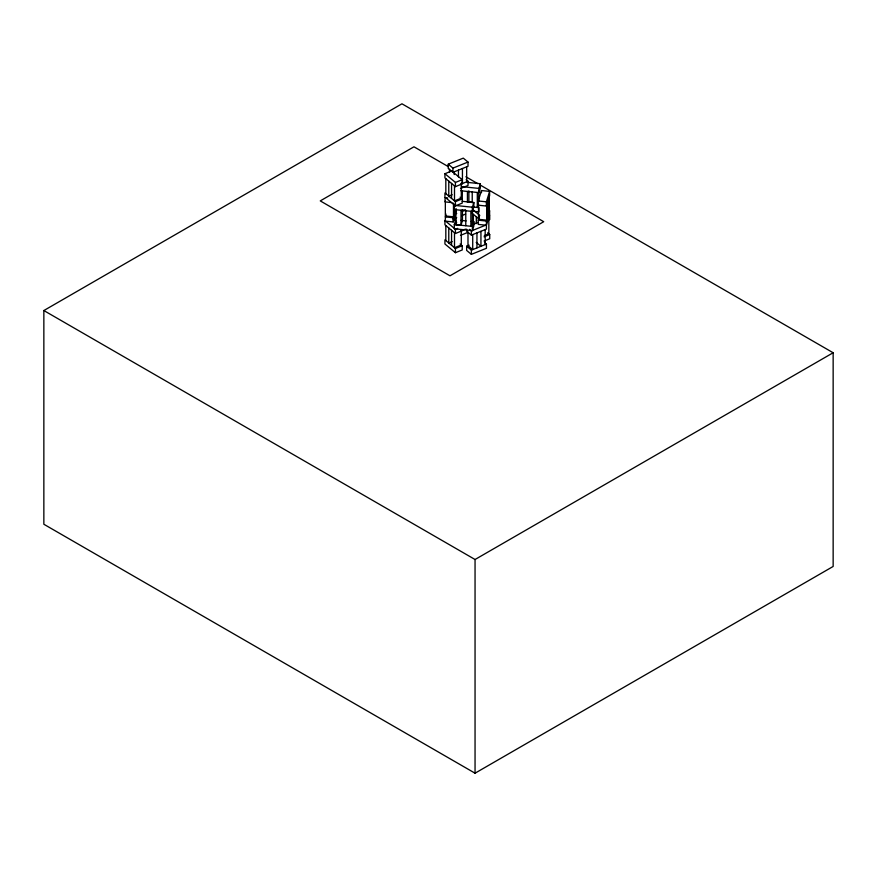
<?xml version="1.0" encoding="UTF-8"?>
<svg xmlns="http://www.w3.org/2000/svg" width="877" height="877" viewBox="0 0 877 877"><rect width="100%" height="100%" fill="white"/><g stroke="black" fill="none" stroke-linecap="round" stroke-linejoin="round"><path stroke-width="1.32" d="M456.413 209.395L453.179 221.947L445.045 221.103L445.944 214.01M453.179 221.947L453.179 217.726L456.007 208.594M471.267 221.464L473.843 221.728L473.843 225.948L472.385 230.64L454.308 228.776L454.308 224.556L455.766 219.864M462.442 220.555L460.995 225.257L455.908 224.731L456.632 222.374M473.843 202.521L472.385 207.213L454.308 205.35L454.308 209.559L472.385 211.434L473.843 206.731L473.843 202.521L462.223 201.315M460.82 190.758L478.897 192.622L478.897 188.412L480.355 183.71L467.441 182.383M478.897 192.622L480.355 187.93L480.355 183.71M478.25 200.976L481.484 190.539L489.618 191.383L489.618 195.604L486.384 206.04L478.25 205.196L478.25 200.976L486.384 201.82L489.618 191.383M478.393 203.924L477.307 207.454L477.307 192.458M472.385 230.64L472.385 226.419L473.843 221.728M466.652 229.116L466.652 231.221L471.377 235.135L486.439 229.083L486.384 221.026L489.618 210.59L489.618 214.81L486.384 225.246L478.25 224.402L478.25 220.193L479.467 216.279M43.85 310.546L401.951 103.804L833.15 352.751L833.15 566.454L475.049 773.196L43.85 524.249L43.85 310.546L475.049 559.504L833.15 352.751M448.224 164.196L463.286 158.134L468.011 162.059L468.011 166.268L452.949 172.33L448.224 168.417L448.224 164.196L452.949 168.11L452.949 172.33M452.949 168.11L468.011 162.059M444.935 173.723L451.71 171.004L462.212 179.697L462.212 183.918L455.426 186.648L444.935 177.943L444.935 173.723L455.426 182.427L455.426 186.648M455.426 182.427L462.212 179.697M460.48 184.291L468.011 181.265L468.011 185.485L460.48 188.511M452.159 194.749L448.772 196.119L448.772 181.122M462.343 190.912L462.212 203.124L455.426 205.854L444.935 197.15L444.935 192.94L455.426 201.633L462.212 198.915L460.107 197.172M454.198 214.459L456.709 213.451M461.73 211.434L465.501 209.921M454.198 218.68L456.709 217.671M461.73 215.654L465.621 214.076M462.212 230.772L455.426 233.501L444.935 224.797L444.935 220.576L455.426 229.281L457.684 228.371M487.469 216.246L489.728 215.336L489.728 219.546L487.469 220.456M472.933 224.479L477.954 222.462M460.48 231.144L465.501 229.127M460.48 235.365L468.011 232.339M469.491 229.357L471.377 230.925L486.439 224.863M452.159 241.613L448.772 242.973L448.772 227.976M484.323 235.628L488.84 233.808L488.84 218.811M484.082 236.812L489.728 234.543L489.728 238.763L484.082 241.032M455.426 248.487L462.212 245.768L462.212 249.978L455.426 252.708L444.935 244.003L444.935 239.794L455.426 248.487L455.426 252.708M484.553 242.501L486.439 244.069L486.439 248.29L471.377 254.352L466.652 250.438L466.652 246.218L469.162 245.209M466.652 246.218L471.377 250.131L486.439 244.069M462.113 186.68L478.897 188.412M447.763 197.961L445.045 197.676L445.045 201.896L451.83 202.598M467.441 201.589L472.604 202.127M473.492 207.06L478.897 207.619L478.897 211.839L472.44 211.171M462.113 210.107L465.983 210.502M478.25 220.193L486.384 221.026M445.045 216.882L453.179 217.726M460.929 220.39L466.093 220.927M454.308 224.556L472.385 226.419M448.169 166.553L413.966 146.799L320.258 200.899L450 275.806L543.707 221.706L480.015 184.937M465.862 176.77L477.658 183.578M466.125 179.697L468.011 181.265M473.503 210.228L479.796 215.446M479.796 219.667L472.451 213.582L472.451 210.414M487.634 232.8L489.728 234.543M452.762 218.724L455.908 221.333M476.211 242.37L480.936 246.284L480.936 231.298M460.107 244.025L462.212 245.768M489.322 196.514L489.322 211.51M488.412 199.452L488.412 214.448M487.568 202.214L487.568 217.211M486.658 205.152L486.658 220.149L478.524 219.305L478.524 204.319M486.384 201.82L486.384 206.04M485.167 229.588L485.167 244.584M481.484 190.539L481.484 192.655M478.754 190.484L478.754 201.392M476.945 232.898L476.945 247.895M476.321 216.794L476.321 223.613M475.049 559.504L475.049 773.196M473.372 214.35L473.372 223.887M472.714 234.608L472.714 249.605L467.989 245.681L467.989 232.054M472.319 206.577L472.319 221.574L470.861 226.266L470.861 211.269M472.221 191.931L472.221 202.839M471.377 230.925L471.377 235.135M471.377 250.131L471.377 254.352M468.888 190.835L468.888 201.743M467.43 191.438L467.43 202.346M466.674 166.805L466.674 181.791M465.775 210.743L465.775 225.74M462.442 168.505L462.442 183.501M462.442 209.647L462.442 220.807M461.291 183.15L461.291 198.136L454.505 200.866L454.505 185.869M461.291 230.004L461.291 244.99L454.505 247.72L454.505 232.723M460.995 210.261L460.995 225.257M458.452 170.116L458.452 176.935M455.908 209.735L455.908 224.731M455.426 201.633L455.426 205.854M455.426 229.281L455.426 233.501M454.385 204.33L454.385 213.878M454.209 171.815L454.209 174.545M453.475 203.179L453.475 216.805L445.341 215.972L445.341 200.976M451.556 183.425L451.556 198.421M451.556 230.278L451.556 245.275M449.495 169.272L449.495 171.991M445.823 178.678L445.823 193.674M445.823 225.532L445.823 240.528"/></g></svg>
